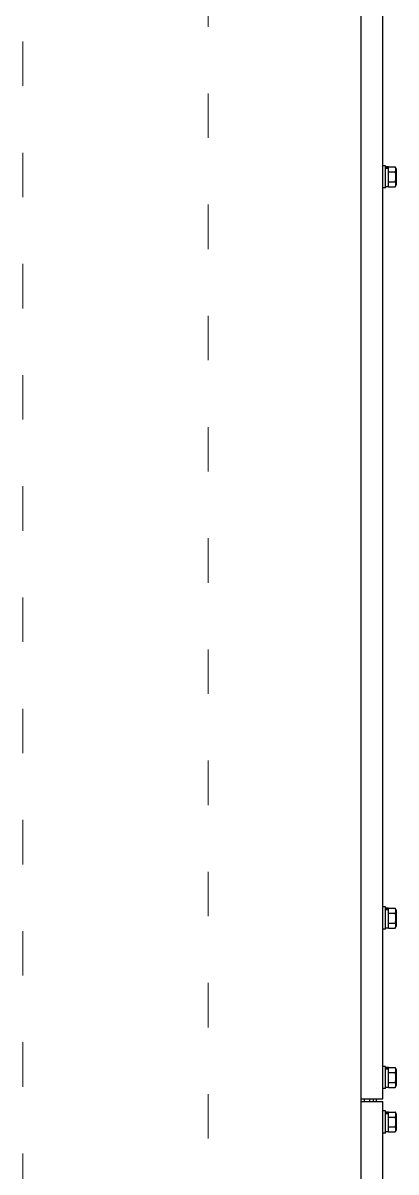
# Model space of a CAD drawing. Extents: x 61367 to 140945, y -1257 to 25588.
# Drawn here: x 93014 to 93216, y 19368 to 19988 of the extents above; entities that cross this region are included whole.
import ezdxf

# ---------------------------------------------------------------- set-up
doc = ezdxf.new("R2010")
doc.units = 0
doc.header["$MEASUREMENT"] = 0
doc.linetypes.add('ACAD_ISO03W100', pattern=[30, 12, -18])
doc.layers.get('0').update_dxf_attribs({"linetype": 'CONTINUOUS'})
for name, color, linetype in [('2401-00300-M6-16HWMC_0', 7, 'CONTINUOUS'), ('4212-62832_1_0', 7, 'CONTINUOUS'), ('4212-73754_1_0', 7, 'CONTINUOUS'), ('4212-73755_1_0', 7, 'CONTINUOUS'), ('4212-KH010_041_0', 7, 'CONTINUOUS')]:
    doc.layers.add(name, color=color, linetype=linetype)
doc.layers.add('THICK', color=7, linetype='CONTINUOUS', lineweight=0)

# ---------------------------------------------------------------- blocks, each defined once
blk = doc.blocks.new('RY6TU6TYR6Y')
at = {"layer": 'THICK', "color": 1, "linetype": 'ACAD_ISO03W100', "ltscale": 2}
blk.add_lwpolyline([(74847.97, -88359.81), (74947.97, -88359.81), (74947.97, -90811.81), (74847.97, -90811.81)], close=True, dxfattribs=at)
blk = doc.blocks.new('RYHTHYT')
at = {"layer": '2401-00300-M6-16HWMC_0', "color": 7, "linetype": 'Continuous'}
for p, q in [((-32594.54, -68032.16), (-32595.99, -68032.16)), ((-32594.54, -68044.16), (-32594.54, -68032.16)), ((-32592.89, -68032.79), (-32594.54, -68032.79)), ((-32592.89, -68033.22), (-32594.54, -68033.22)), ((-32592.89, -68033.71), (-32594.54, -68033.71)), ((-32592.89, -68043.54), (-32592.89, -68032.79)), ((-32592.89, -68032.81), (-32589.41, -68032.81)), ((-32592.89, -68035.49), (-32589.41, -68035.49)), ((-32588.89, -68033.81), (-32588.89, -68042.52)), ((-32594.54, -68044.16), (-32595.99, -68044.16)), ((-32592.89, -68043.54), (-32594.54, -68043.54)), ((-32592.89, -68040.84), (-32589.41, -68040.84)), ((-32592.89, -68043.52), (-32589.41, -68043.52)), ((-32594.54, -68432.16), (-32595.99, -68432.16)), ((-32594.54, -68444.16), (-32594.54, -68432.16)), ((-32592.89, -68432.79), (-32594.54, -68432.79)), ((-32592.89, -68433.22), (-32594.54, -68433.22)), ((-32592.89, -68433.71), (-32594.54, -68433.71)), ((-32592.89, -68443.54), (-32592.89, -68432.79)), ((-32592.89, -68432.81), (-32589.41, -68432.81)), ((-32592.89, -68435.49), (-32589.41, -68435.49)), ((-32588.89, -68433.81), (-32588.89, -68442.52)), ((-32592.89, -68440.84), (-32589.41, -68440.84)), ((-32594.54, -68444.16), (-32595.99, -68444.16)), ((-32592.89, -68443.54), (-32594.54, -68443.54)), ((-32592.89, -68443.52), (-32589.41, -68443.52)), ((-32594.54, -68518.16), (-32595.99, -68518.16)), ((-32594.54, -68530.16), (-32594.54, -68518.16)), ((-32592.89, -68518.79), (-32594.54, -68518.79)), ((-32592.89, -68519.22), (-32594.54, -68519.22)), ((-32592.89, -68519.71), (-32594.54, -68519.71)), ((-32592.89, -68529.54), (-32592.89, -68518.79)), ((-32592.89, -68518.81), (-32589.41, -68518.81)), ((-32592.89, -68521.49), (-32589.41, -68521.49)), ((-32588.89, -68519.81), (-32588.89, -68528.52)), ((-32592.89, -68526.84), (-32589.41, -68526.84)), ((-32594.54, -68530.16), (-32595.99, -68530.16)), ((-32592.89, -68529.54), (-32594.54, -68529.54)), ((-32592.89, -68529.52), (-32589.41, -68529.52)), ((-32594.54, -68542.16), (-32595.99, -68542.16)), ((-32594.54, -68554.16), (-32594.54, -68542.16)), ((-32592.89, -68542.79), (-32594.54, -68542.79)), ((-32592.89, -68543.22), (-32594.54, -68543.22)), ((-32592.89, -68543.71), (-32594.54, -68543.71)), ((-32592.89, -68553.54), (-32592.89, -68542.79)), ((-32592.89, -68542.81), (-32589.41, -68542.81)), ((-32592.89, -68545.49), (-32589.41, -68545.49)), ((-32588.89, -68543.81), (-32588.89, -68552.52)), ((-32592.89, -68550.84), (-32589.41, -68550.84)), ((-32594.54, -68554.16), (-32595.99, -68554.16)), ((-32592.89, -68553.54), (-32594.54, -68553.54)), ((-32592.89, -68553.52), (-32589.41, -68553.52))]:
    blk.add_line(p, q, dxfattribs=at)
for centre, start, end in [((-32590.11, -68033.81), 0, 55.05199), ((-32590.11, -68042.52), 304.94801, 0), ((-32590.11, -68433.81), 0, 55.05199), ((-32590.11, -68442.52), 304.94801, 0), ((-32590.11, -68519.81), 0, 55.05199), ((-32590.11, -68528.52), 304.94801, 0), ((-32590.11, -68543.81), 0, 55.05199), ((-32590.11, -68552.52), 304.94801, 0)]:
    blk.add_arc(centre, 1.22, start, end, dxfattribs=at)
for points, knots in [([(-32589.41, -68035.49), (-32589.29, -68035.41), (-32589.11, -68035.21), (-32588.94, -68034.73), (-32588.91, -68034.15), (-32588.94, -68033.56), (-32589.11, -68033.09), (-32589.29, -68032.89), (-32589.41, -68032.81)], [0, 0, 0, 0, 0.143491, 0.266268, 0.499999, 0.733731, 0.856509, 1, 1, 1, 1]), ([(-32589.41, -68040.84), (-32589.14, -68040.47), (-32588.94, -68039.53), (-32588.91, -68038.16), (-32588.94, -68036.8), (-32589.14, -68035.86), (-32589.41, -68035.49)], [0, 0, 0, 0, 0.248888, 0.499999, 0.75111, 1, 1, 1, 1]), ([(-32589.41, -68043.52), (-32589.29, -68043.44), (-32589.11, -68043.24), (-32588.94, -68042.77), (-32588.91, -68042.18), (-32588.94, -68041.59), (-32589.11, -68041.12), (-32589.29, -68040.92), (-32589.41, -68040.84)], [0, 0, 0, 0, 0.14349, 0.266269, 0.5, 0.733731, 0.856508, 1, 1, 1, 1]), ([(-32589.41, -68435.49), (-32589.29, -68435.41), (-32589.11, -68435.21), (-32588.94, -68434.73), (-32588.91, -68434.15), (-32588.94, -68433.56), (-32589.11, -68433.09), (-32589.29, -68432.89), (-32589.41, -68432.81)], [0, 0, 0, 0, 0.143491, 0.266268, 0.499999, 0.733731, 0.856509, 1, 1, 1, 1]), ([(-32589.41, -68440.84), (-32589.14, -68440.47), (-32588.94, -68439.53), (-32588.91, -68438.16), (-32588.94, -68436.8), (-32589.14, -68435.86), (-32589.41, -68435.49)], [0, 0, 0, 0, 0.248888, 0.499999, 0.75111, 1, 1, 1, 1]), ([(-32589.41, -68443.52), (-32589.29, -68443.44), (-32589.11, -68443.24), (-32588.94, -68442.77), (-32588.91, -68442.18), (-32588.94, -68441.59), (-32589.11, -68441.12), (-32589.29, -68440.92), (-32589.41, -68440.84)], [0, 0, 0, 0, 0.14349, 0.266269, 0.5, 0.733731, 0.856508, 1, 1, 1, 1]), ([(-32589.41, -68521.49), (-32589.29, -68521.41), (-32589.11, -68521.21), (-32588.94, -68520.73), (-32588.91, -68520.15), (-32588.94, -68519.56), (-32589.11, -68519.09), (-32589.29, -68518.89), (-32589.41, -68518.81)], [0, 0, 0, 0, 0.143491, 0.266268, 0.499999, 0.733731, 0.856509, 1, 1, 1, 1]), ([(-32589.41, -68526.84), (-32589.14, -68526.47), (-32588.94, -68525.53), (-32588.91, -68524.16), (-32588.94, -68522.8), (-32589.14, -68521.86), (-32589.41, -68521.49)], [0, 0, 0, 0, 0.248888, 0.499999, 0.75111, 1, 1, 1, 1]), ([(-32589.41, -68529.52), (-32589.29, -68529.44), (-32589.11, -68529.24), (-32588.94, -68528.77), (-32588.91, -68528.18), (-32588.94, -68527.59), (-32589.11, -68527.12), (-32589.29, -68526.92), (-32589.41, -68526.84)], [0, 0, 0, 0, 0.14349, 0.266269, 0.5, 0.733731, 0.856508, 1, 1, 1, 1]), ([(-32589.41, -68545.49), (-32589.29, -68545.41), (-32589.11, -68545.21), (-32588.94, -68544.73), (-32588.91, -68544.15), (-32588.94, -68543.56), (-32589.11, -68543.09), (-32589.29, -68542.89), (-32589.41, -68542.81)], [0, 0, 0, 0, 0.143491, 0.266268, 0.499999, 0.733731, 0.856509, 1, 1, 1, 1]), ([(-32589.41, -68550.84), (-32589.14, -68550.47), (-32588.94, -68549.53), (-32588.91, -68548.16), (-32588.94, -68546.8), (-32589.14, -68545.86), (-32589.41, -68545.49)], [0, 0, 0, 0, 0.248888, 0.499999, 0.75111, 1, 1, 1, 1]), ([(-32589.41, -68553.52), (-32589.29, -68553.44), (-32589.11, -68553.24), (-32588.94, -68552.77), (-32588.91, -68552.18), (-32588.94, -68551.59), (-32589.11, -68551.12), (-32589.29, -68550.92), (-32589.41, -68550.84)], [0, 0, 0, 0, 0.14349, 0.266269, 0.5, 0.733731, 0.856508, 1, 1, 1, 1])]:
    blk.add_open_spline(points, degree=3, knots=knots, dxfattribs=at)
at = {"layer": '4212-62832_1_0', "color": 7, "linetype": 'Continuous'}
blk.add_line((-32607.99, -67513.16), (-32607.99, -69588.16), dxfattribs=at)
at = {"layer": '4212-73754_1_0', "color": 7, "linetype": 'Continuous'}
for p, q in [((-32595.99, -68535.66), (-32595.99, -67514.86)), ((-32607.99, -68535.66), (-32595.99, -68535.66))]:
    blk.add_line(p, q, dxfattribs=at)
at = {"layer": '4212-73755_1_0', "color": 7, "linetype": 'Continuous'}
for p, q in [((-32607.99, -68537.16), (-32595.99, -68537.16)), ((-32600.99, -68536.96), (-32600.99, -68535.66)), ((-32599.49, -68536.96), (-32599.49, -68535.66)), ((-32595.99, -69588.66), (-32595.99, -68537.16))]:
    blk.add_line(p, q, dxfattribs=at)
for radius, end in [(1.7, 186.76831), (0.2, 270)]:
    blk.add_arc((-32599.29, -68536.96), radius, 180, end, dxfattribs=at)
at = {"layer": '4212-KH010_041_0', "color": 7, "linetype": 'Continuous'}
for p, q in [((-32605.99, -68537.16), (-32605.99, -68535.66)), ((-32602.99, -68537.16), (-32602.99, -68535.66))]:
    blk.add_line(p, q, dxfattribs=at)

msp = doc.modelspace()

# ---------------------------------------------------------------- block references
at = {"lineweight": -3}
msp.add_blockref('RYHTHYT', (125804.399, 87943.251), dxfattribs=at)
at = {"xscale": -1}
msp.add_blockref('RY6TU6TYR6Y', (167961.884, 108817.894), dxfattribs=at)

doc.saveas('drawing.dxf')
